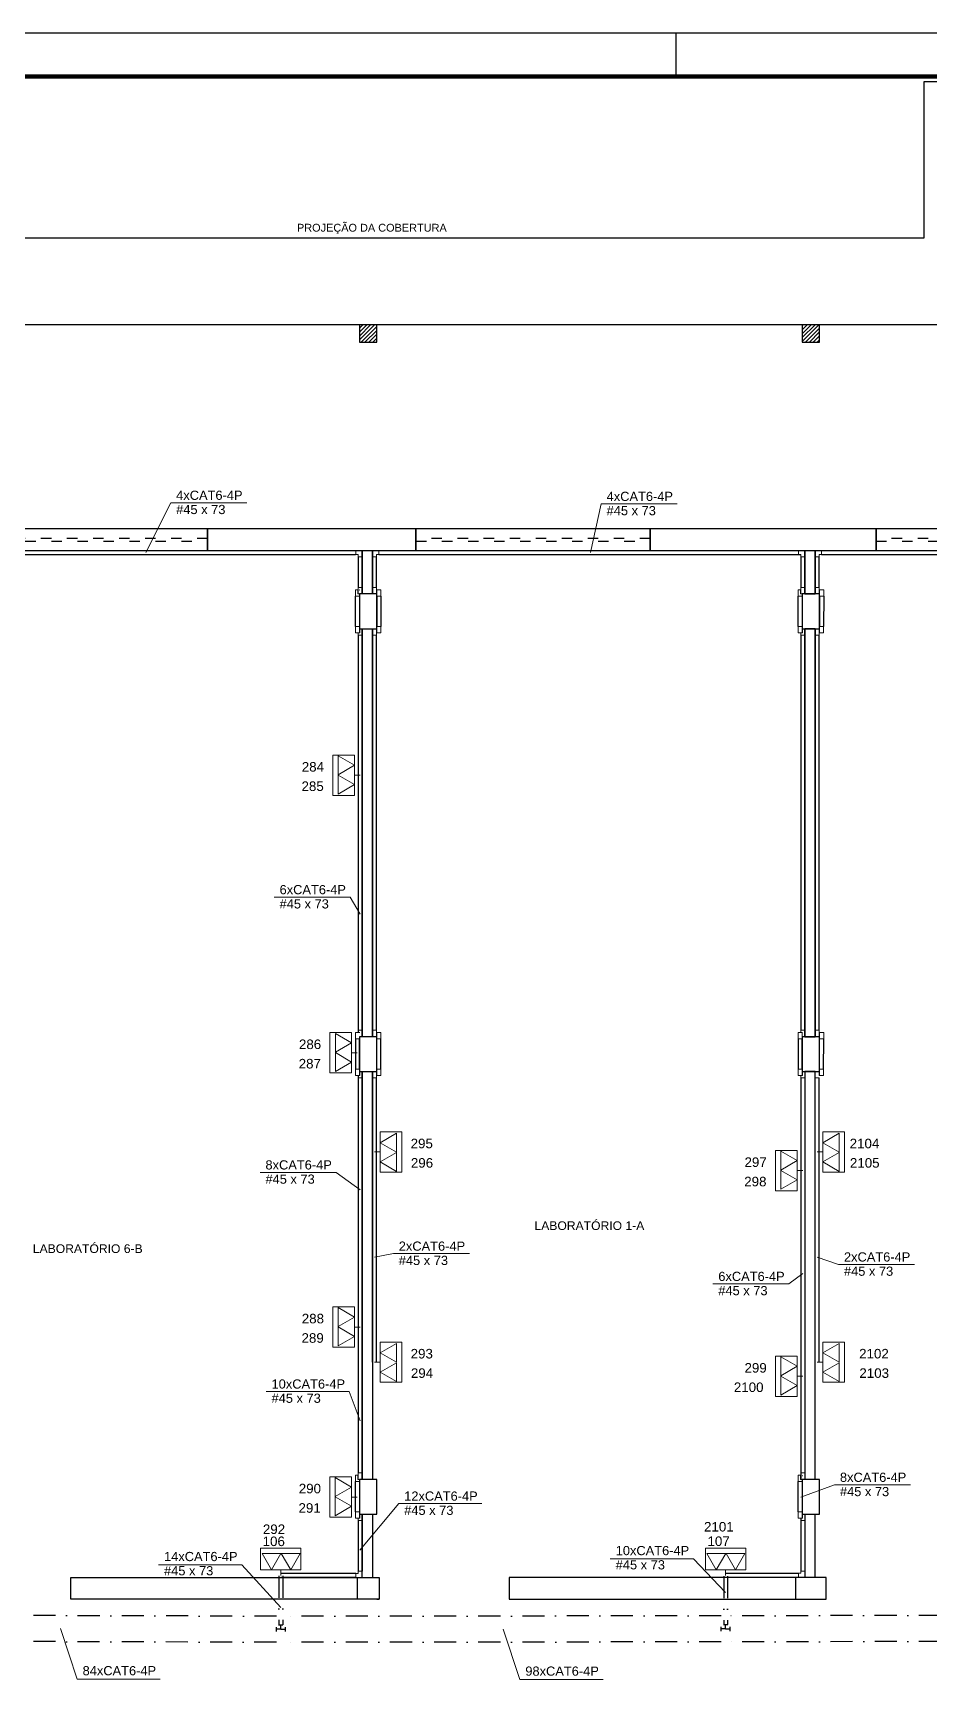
# Model space of a CAD drawing. Header units: millimetres. Extents: x 55 to 8505, y 218 to 3188.
# Drawn here: x 3139 to 4171, y 1291 to 3188 of the extents above; entities that cross this region are included whole.
import ezdxf

# ---------------------------------------------------------------- set-up
doc = ezdxf.new("R2010")
doc.units = ezdxf.units.MM
doc.linetypes.add('ACAD_ISO03W100', pattern=[30, 12, -18])
doc.linetypes.add('DASHDOT', pattern=[25.4, 12.7, -6.35, 0, -6.35])
doc.layers.add('ARQ', color=8, linetype='Continuous')
doc.layers.add('LEGENDA', color=7, linetype='Continuous')
for name, color, linetype, lineweight in [('CE-Condutos', 6, 'Continuous', 30), ('CE-Textos fios', 7, 'Continuous', 20), ('CE-Textos pontos', 5, 'Continuous', 20), ('EL-Condutos', 4, 'Continuous', 30), ('M-Condutos', 6, 'Continuous', 30), ('M-Textos fios', 7, 'Continuous', 20), ('P-SIMBOL', 5, 'Continuous', 20)]:
    doc.layers.add(name, color=color, linetype=linetype, lineweight=lineweight)
doc.styles.add('Arial', font='Arial.ttf')
doc.styles.get("Standard").update_dxf_attribs({"font": 'Arial.ttf'})
pattern_1 = [(45, (-3890.0198, -9527.6657), (-2.245064, 2.245064), [])]

# ---------------------------------------------------------------- blocks, each defined once
blk = doc.blocks.new('A1 sem aba')
at = {"layer": 'LEGENDA'}
blk.add_line((-92.5, 58.4), (-92.5, 59.4), dxfattribs=at)
blk.add_lwpolyline([(-169, 59.4), (0, 59.4), (0, 0), (-169, 0), (-169, 59.4)], close=True, dxfattribs=at)
at = {"layer": 'LEGENDA', "const_width": 0.1}
blk.add_lwpolyline([(-1, 58.4), (-1, 1), (-166.5, 1), (-166.5, 58.4)], close=True, dxfattribs=at)
blk = doc.blocks.new('A$C5A5A13F7')
at = {"layer": 'EL-Condutos', "linetype": 'Continuous'}
for p, q in [((3047.5, 1162.6), (3047.9, 1162.6)), ((3047.5, 1158.1), (3047.9, 1158.1)), ((3067.5, 1162.6), (3067.1, 1162.6)), ((3067.5, 1158.1), (3067.1, 1158.1)), ((3577.5, 1162.6), (3577.1, 1162.6)), ((3577.5, 1158.1), (3577.1, 1158.1)), ((3047.9, 1117.9), (3047.5, 1117.9)), ((3047.9, 1113.4), (3047.5, 1113.4)), ((3067.1, 1113.4), (3067.5, 1113.4)), ((3577.1, 1113.4), (3577.5, 1113.4)), ((3067.5, 652.6), (3067.1, 652.6)), ((3067.5, 648.1), (3067.1, 648.1)), ((3557.5, 652.6), (3557.9, 652.6)), ((3557.5, 648.1), (3557.9, 648.1)), ((3577.5, 652.6), (3577.1, 652.6)), ((3577.5, 648.1), (3577.1, 648.1)), ((3067.1, 607.9), (3067.5, 607.9)), ((3067.1, 603.4), (3067.5, 603.4)), ((3557.5, 142.6), (3557.9, 142.6)), ((3557.5, 138.1), (3557.9, 138.1)), ((3557.9, 97.9), (3557.5, 97.9)), ((3557.9, 93.4), (3557.5, 93.4))]:
    blk.add_line(p, q, dxfattribs=at)
at = {"layer": 'EL-Condutos', "color": 6, "linetype": 'Continuous'}
for p, q in [((3042.9, 1120.7), (3042.8, 1155.4)), ((3552.9, 1120.7), (3552.8, 1155.4))]:
    blk.add_line(p, q, dxfattribs=at)
for points in [[(3047.5, 1155.4), (3047.5, 1120.7)], [(3067.5, 1155.4), (3067.5, 1120.7)], [(3072.2, 1155.4), (3072.1, 1120.7)], [(3557.5, 1155.4), (3557.5, 1120.7)], [(3577.5, 1155.4), (3577.5, 1120.7)], [(3582.2, 1155.4), (3582.1, 1120.7)], [(3042.8, 645.4), (3042.9, 610.7)], [(3047.5, 610.7), (3047.5, 645.4)], [(3067.5, 610.7), (3067.5, 645.4)], [(3072.1, 610.7), (3072.2, 645.4)], [(3552.8, 645.4), (3552.9, 610.7)], [(3557.5, 610.7), (3557.5, 645.4)], [(3577.5, 610.7), (3577.5, 645.4)], [(3582.1, 610.7), (3582.2, 645.4)], [(3042.9, 100.7), (3042.9, 135.4)], [(3047.5, 135.4), (3047.5, 100.7)], [(3552.9, 100.7), (3552.9, 135.4)], [(3557.5, 135.4), (3557.5, 100.7)]]:
    blk.add_lwpolyline(points, dxfattribs=at)
at = {"layer": 'P-SIMBOL'}
for points in [[(3047.5, 1155.4), (3042.8, 1155.4), (3042.8, 1162.7), (3045.9, 1162.7)], [(3045.9, 1158), (3045.9, 1162.7), (3045.9, 1165.4), (3050.5, 1165.4), (3050.5, 1158), (3045.5, 1158), (3045.5, 1162.7)], [(3047.5, 1158), (3047.5, 1155.4)], [(3067.1, 1158), (3067.1, 1162.7), (3067.1, 1165.4), (3062.5, 1165.4), (3062.5, 1158), (3067.5, 1158), (3067.5, 1162.7)], [(3067.5, 1155.4), (3072.2, 1155.4), (3072.2, 1162.7), (3067.1, 1162.7)], [(3067.5, 1155.4), (3067.5, 1158)], [(3557.5, 1155.4), (3552.8, 1155.4), (3552.8, 1162.7), (3555.9, 1162.7)], [(3555.9, 1158), (3555.9, 1162.7), (3555.9, 1165.4), (3560.5, 1165.4), (3560.5, 1158), (3555.5, 1158), (3555.5, 1162.7)], [(3557.5, 1158), (3557.5, 1155.4)], [(3577.1, 1158), (3577.1, 1162.7), (3577.1, 1165.4), (3572.5, 1165.4), (3572.5, 1158), (3577.5, 1158), (3577.5, 1162.7)], [(3577.5, 1155.4), (3582.2, 1155.4), (3582.2, 1162.7), (3577.1, 1162.7)], [(3577.5, 1155.4), (3577.5, 1158)], [(3047.5, 1113.3), (3047.5, 1118), (3047.5, 1120.7), (3042.9, 1120.7), (3042.9, 1113.3), (3047.9, 1113.3), (3047.9, 1118)], [(3067.5, 1113.3), (3067.5, 1118), (3067.5, 1120.7), (3072.1, 1120.7), (3072.1, 1113.3), (3067.1, 1113.3), (3067.1, 1118)], [(3557.5, 1113.3), (3557.5, 1118), (3557.5, 1120.7), (3552.9, 1120.7), (3552.9, 1113.3), (3557.9, 1113.3), (3557.9, 1118)], [(3577.5, 1113.3), (3577.5, 1118), (3577.5, 1120.7), (3582.1, 1120.7), (3582.1, 1113.3), (3577.1, 1113.3), (3577.1, 1118)], [(3045.9, 1110.7), (3050.5, 1110.7), (3050.5, 1118), (3047.5, 1118)], [(3045.9, 1113.3), (3045.9, 1110.7)], [(3067.1, 1110.7), (3062.5, 1110.7), (3062.5, 1118), (3067.5, 1118)], [(3067.1, 1113.3), (3067.1, 1110.7)], [(3555.9, 1110.7), (3560.5, 1110.7), (3560.5, 1118), (3557.5, 1118)], [(3555.9, 1113.3), (3555.9, 1110.7)], [(3577.1, 1110.7), (3572.5, 1110.7), (3572.5, 1118), (3577.5, 1118)], [(3577.1, 1113.3), (3577.1, 1110.7)], [(3047.5, 645.4), (3042.8, 645.4), (3042.8, 652.7), (3047.9, 652.7)], [(3045.9, 652.7), (3045.9, 652.7), (3045.9, 655.4), (3050.5, 655.4), (3050.5, 648)], [(3047.5, 648), (3047.5, 645.4)], [(3067.1, 648), (3067.1, 652.7), (3067.1, 655.4), (3062.5, 655.4), (3062.5, 648), (3067.5, 648), (3067.5, 652.7)], [(3067.5, 645.4), (3072.2, 645.4), (3072.2, 652.7), (3067.1, 652.7)], [(3557.5, 645.4), (3552.8, 645.4), (3552.8, 652.7), (3557.9, 652.7)], [(3555.9, 652.7), (3555.9, 652.7), (3555.9, 655.4), (3560.5, 655.4), (3560.5, 648)], [(3557.9, 648), (3557.5, 648), (3557.5, 652.7)], [(3557.5, 648), (3557.5, 645.4)], [(3577.1, 648), (3577.1, 652.7), (3577.1, 655.4), (3572.5, 655.4), (3572.5, 648), (3577.5, 648), (3577.5, 652.7)], [(3577.5, 645.4), (3582.2, 645.4), (3582.2, 652.7), (3577.1, 652.7)], [(3047.5, 603.3), (3047.5, 608), (3047.5, 610.7), (3042.9, 610.7), (3042.9, 603.3), (3047.9, 603.3), (3047.9, 608)], [(3045.9, 600.7), (3050.5, 600.7), (3050.5, 608), (3047.5, 608)], [(3067.1, 600.7), (3062.5, 600.7), (3062.5, 608), (3067.5, 608)], [(3067.5, 603.3), (3067.5, 608), (3067.5, 610.7), (3072.1, 610.7), (3072.1, 603.3), (3067.1, 603.3), (3067.1, 608)], [(3557.5, 603.3), (3557.5, 608), (3557.5, 610.7), (3552.9, 610.7), (3552.9, 603.3), (3557.9, 603.3), (3557.9, 608)], [(3555.9, 600.7), (3560.5, 600.7), (3560.5, 608), (3557.5, 608)], [(3577.1, 600.7), (3572.5, 600.7), (3572.5, 608), (3577.5, 608)], [(3577.5, 603.3), (3577.5, 608), (3577.5, 610.7), (3582.1, 610.7), (3582.1, 603.3), (3577.1, 603.3), (3577.1, 608)], [(3045.9, 603.3), (3045.9, 600.7)], [(3067.1, 603.3), (3067.1, 600.7)], [(3555.9, 603.3), (3555.9, 600.7)], [(3047.5, 135.4), (3042.8, 135.4), (3042.8, 142.7), (3045.9, 142.7)], [(3045.9, 138), (3045.9, 142.7), (3045.9, 145.4), (3050.5, 145.4), (3050.5, 138), (3045.5, 138), (3045.5, 142.7)], [(3047.5, 138), (3047.5, 135.4)], [(3557.5, 135.4), (3552.8, 135.4), (3552.8, 142.7), (3555.9, 142.7)], [(3555.9, 138), (3555.9, 142.7), (3555.9, 145.4), (3560.5, 145.4), (3560.5, 138), (3555.5, 138), (3555.5, 142.7)], [(3557.5, 138), (3557.5, 135.4)], [(3047.5, 93.3), (3047.5, 98), (3047.5, 100.7), (3042.9, 100.7), (3042.9, 93.3), (3047.9, 93.3), (3047.9, 98)], [(3045.9, 90.7), (3050.5, 90.7), (3050.5, 98), (3047.5, 98)], [(3557.5, 93.3), (3557.5, 98), (3557.5, 100.7), (3552.9, 100.7), (3552.9, 93.3), (3557.9, 93.3), (3557.9, 98)], [(3555.9, 90.7), (3560.5, 90.7), (3560.5, 98), (3557.5, 98)], [(3045.9, 93.3), (3045.9, 90.7)], [(3555.9, 93.3), (3555.9, 90.7)]]:
    blk.add_lwpolyline(points, dxfattribs=at)

msp = doc.modelspace()

# ---------------------------------------------------------------- hatches: boundary and pattern name
at = {"layer": 'ARQ'}
h = msp.add_hatch(dxfattribs=at)
h.set_pattern_fill('ANSI31', color=8, style=0)
h.set_pattern_definition(pattern_1)
h.paths.add_polyline_path([(3515.056, 2831.828), (3535.056, 2831.828), (3535.056, 2851.828), (3515.056, 2851.828)])
h = msp.add_hatch(dxfattribs=at)
h.set_pattern_fill('ANSI31', color=8, style=0)
h.set_pattern_definition(pattern_1)
h.paths.add_polyline_path([(4025.055, 2831.828), (4045.055, 2831.828), (4045.055, 2851.828), (4025.055, 2851.828)])

# ---------------------------------------------------------------- linework, layer by layer
at = {"layer": 'ARQ', "color": 8}
msp.add_line((6890.555, 2851.828), (832.555, 2851.828), dxfattribs=at)
at = {"layer": 'ARQ', "color": 8, "linetype": 'Continuous'}
for p, q in [((3518.055, 1408.828), (3518.055, 1481.828)), ((3530.055, 1481.828), (3530.055, 1408.828)), ((4028.055, 1481.828), (4028.055, 1408.828)), ((4040.055, 1408.828), (4040.055, 1481.828)), ((3182.555, 1383.828), (3182.555, 1408.828)), ((3182.555, 1408.828), (3537.555, 1408.828)), ((3537.555, 1408.828), (3537.555, 1383.828)), ((4052.555, 1408.828), (3687.555, 1408.828)), ((3687.555, 1408.828), (3687.555, 1383.828)), ((4052.555, 1383.828), (4052.555, 1408.828)), ((3537.555, 1383.828), (3182.555, 1383.828)), ((3687.555, 1383.828), (4052.555, 1383.828))]:
    msp.add_line(p, q, dxfattribs=at)
at = {"layer": 'ARQ', "color": 8}
msp.add_lwpolyline([(6890.555, 2606.828), (6890.555, 2851.828), (6890.555, 2951.828), (5550.055, 2951.828), (5550.055, 3131.828), (4165.055, 3131.828), (4165.055, 2951.828), (1642.555, 2951.828, 0), (1642.555, 2951.828), (1642.555, 3076.828, 0), (1642.555, 3076.828), (387.555, 3076.828), (387.555, 2616.828)], format="xyb", dxfattribs=at)
for points in [[(4725.055, 2851.828), (1592.555, 2851.828)], [(3518.055, 1521.828), (3518.055, 1991.828), (3530.055, 1991.828), (3530.055, 1521.828)], [(4040.055, 1521.828), (4040.055, 1991.828), (4028.055, 1991.828), (4028.055, 1521.828)], [(3518.055, 1408.828), (3518.055, 1481.828)], [(3530.055, 1481.828), (3530.055, 1408.828)], [(4028.055, 1481.828), (4028.055, 1408.828)], [(4040.055, 1408.828), (4040.055, 1481.828)], [(3512.555, 1383.828), (3512.555, 1408.828)], [(4017.555, 1383.828), (4017.555, 1408.828)]]:
    msp.add_lwpolyline(points, dxfattribs=at)
at = {"layer": 'ARQ', "color": 8, "linetype": 'Continuous'}
for points in [[(3515.056, 2831.828), (3535.056, 2831.828), (3535.056, 2851.828), (3515.056, 2851.828), (3515.056, 2831.828)], [(4025.055, 2831.828), (4045.055, 2831.828), (4045.055, 2851.828), (4025.055, 2851.828), (4025.055, 2831.828)], [(3530.055, 2541.828), (3530.055, 2591.828), (3580.055, 2591.828), (3580.055, 2616.828), (3340.055, 2616.828), (3340.055, 2591.828), (3518.055, 2591.828), (3518.055, 2541.828)], [(3515.056, 2501.828), (3535.056, 2501.828), (3535.056, 2541.828), (3515.056, 2541.828), (3515.056, 2501.828)], [(4025.055, 2501.828), (4045.055, 2501.828), (4045.055, 2541.828), (4025.055, 2541.828), (4025.055, 2501.828)], [(3518.055, 2501.828), (3530.055, 2501.828), (3530.055, 2031.828), (3518.055, 2031.828), (3518.055, 2501.828)], [(3515.056, 1991.828), (3535.056, 1991.828), (3535.056, 2031.828), (3515.056, 2031.828), (3515.056, 1991.828)], [(4025.055, 1991.828), (4045.055, 1991.828), (4045.055, 2031.828), (4025.055, 2031.828), (4025.055, 1991.828)], [(3518.055, 1521.828), (3518.055, 1991.828)], [(3530.055, 1991.828), (3530.055, 1521.828)], [(4040.055, 1521.828), (4040.055, 1991.828), (4028.055, 1991.828), (4028.055, 1521.828)], [(3515.056, 1481.828), (3535.056, 1481.828), (3535.056, 1521.828), (3515.056, 1521.828), (3515.056, 1481.828)], [(4025.055, 1481.828), (4045.055, 1481.828), (4045.055, 1521.828), (4025.055, 1521.828), (4025.055, 1481.828)], [(3535.055, 1383.828), (3537.555, 1383.828)]]:
    msp.add_lwpolyline(points, dxfattribs=at)
at = {"layer": 'ARQ', "color": 8}
for points in [[(3070.055, 2591.828), (3340.055, 2591.828), (3340.055, 2616.828), (3070.055, 2616.828)], [(3580.055, 2591.828), (3850.055, 2591.828), (3850.055, 2616.828), (3580.055, 2616.828)], [(4110.055, 2591.828), (4380.055, 2591.828), (4380.055, 2616.828), (4110.055, 2616.828)], [(3518.055, 2591.828), (3530.055, 2591.828), (3530.055, 2541.828), (3518.055, 2541.828)], [(4028.055, 2591.828), (4040.055, 2591.828), (4040.055, 2541.828), (4028.055, 2541.828)], [(3518.055, 2501.828), (3530.055, 2501.828), (3530.055, 2031.828), (3518.055, 2031.828)], [(4028.055, 2501.828), (4040.055, 2501.828), (4040.055, 2031.828), (4028.055, 2031.828)], [(4040.055, 2501.828), (4028.055, 2501.828), (4028.055, 2031.828), (4040.055, 2031.828)]]:
    msp.add_lwpolyline(points, close=True, dxfattribs=at)
at = {"layer": 'ARQ', "color": 8, "linetype": 'ACAD_ISO03W100'}
for points in [[(3070.055, 2602.828), (3340.055, 2602.828), (3340.055, 2605.828), (3070.055, 2605.828)], [(3580.055, 2602.828), (3850.055, 2602.828), (3850.055, 2605.828), (3580.055, 2605.828)], [(4110.055, 2602.828), (4380.055, 2602.828), (4380.055, 2605.828), (4110.055, 2605.828)]]:
    msp.add_lwpolyline(points, close=True, dxfattribs=at)
at = {"layer": 'ARQ', "color": 8, "linetype": 'Continuous'}
for points in [[(4110.055, 2616.828), (3850.055, 2616.828), (3850.055, 2591.828), (4028.055, 2591.828), (4028.055, 2541.828), (4040.055, 2541.828), (4040.055, 2591.828), (4110.055, 2591.828)], [(4040.055, 2501.828), (4028.055, 2501.828), (4028.055, 2031.828), (4040.055, 2031.828)]]:
    msp.add_lwpolyline(points, close=True, dxfattribs=at)
at = {"layer": 'CE-Condutos', "linetype": 'Continuous'}
for p, q in [((3027.29, 2587.328), (3510.32, 2587.328)), ((3027.325, 2591.828), (3510.285, 2591.828)), ((3513.555, 2584.593), (3513.555, 2549.218)), ((3518.055, 2584.558), (3518.055, 2541.828)), ((3530.055, 2541.828), (3530.055, 2584.558)), ((3534.555, 2549.218), (3534.555, 2584.593)), ((3537.291, 2587.316), (4022.82, 2587.328)), ((3537.325, 2591.847), (4022.785, 2591.828)), ((4023.555, 2584.593), (4023.555, 2549.218)), ((4028.055, 2584.558), (4028.055, 2541.828)), ((4040.055, 2541.828), (4040.055, 2584.548)), ((4044.425, 2549.218), (4044.418, 2584.601)), ((4047.3, 2587.328), (4532.82, 2587.328)), ((4047.315, 2591.828), (4532.785, 2591.828)), ((3513.555, 2494.493), (3513.555, 2332.928)), ((3518.055, 2501.828), (3518.055, 2332.928)), ((3530.055, 2031.828), (3530.055, 2501.828)), ((3534.555, 2039.218), (3534.555, 2494.493)), ((4023.555, 2494.493), (4023.555, 2039.218)), ((4028.055, 2501.828), (4028.055, 2031.828)), ((4040.055, 2031.828), (4040.055, 2501.828)), ((4044.527, 2039.218), (4044.436, 2494.493)), ((3513.555, 2332.928), (3513.555, 2036.548)), ((3518.055, 2332.928), (3518.055, 2031.828)), ((3513.555, 1987.108), (3513.555, 1697.288)), ((3518.055, 1991.828), (3518.055, 1697.288)), ((3530.055, 1898.988), (3530.055, 1991.828)), ((3534.555, 1898.988), (3534.555, 1984.493)), ((4023.555, 1984.493), (4023.555, 1877.508)), ((4028.055, 1991.828), (4028.055, 1877.508)), ((4040.055, 1898.978), (4040.055, 1991.828)), ((4044.555, 1898.998), (4044.538, 1984.493)), ((3530.055, 1656.868), (3530.055, 1898.988)), ((3534.555, 1656.868), (3534.555, 1898.988)), ((4040.055, 1656.868), (4040.055, 1898.988)), ((4044.555, 1656.868), (4044.555, 1898.988)), ((4023.555, 1877.508), (4023.555, 1640.558)), ((4028.055, 1877.508), (4028.055, 1640.558)), ((3513.555, 1697.288), (3513.555, 1529.218)), ((3518.055, 1697.288), (3518.055, 1521.828)), ((4023.555, 1640.558), (4023.555, 1521.828)), ((4028.055, 1640.558), (4028.055, 1521.828)), ((3518.055, 1481.148), (3518.055, 1416.098)), ((4028.055, 1481.828), (4028.055, 1416.217)), ((3513.555, 1474.493), (3513.555, 1416.064)), ((4023.555, 1477.108), (4023.555, 1416.183)), ((3510.819, 1413.332), (3424.295, 1413.328)), ((3510.786, 1408.824), (3424.295, 1408.828)), ((4020.769, 1413.447), (3936.745, 1413.447)), ((4020.736, 1408.962), (3936.745, 1408.947))]:
    msp.add_line(p, q, dxfattribs=at)
at = {"layer": 'CE-Textos fios'}
for p, q in [((3268.805, 2589.578), (3297.595, 2646.948)), ((3297.595, 2646.948), (3385.255, 2646.948)), ((3297.595, 2646.948), (3385.255, 2646.948)), ((3781.305, 2589.578), (3793.465, 2645.648)), ((3793.465, 2645.648), (3881.12, 2645.648)), ((3793.465, 2645.648), (3881.12, 2645.648)), ((3504.36, 2192.603), (3416.705, 2192.603)), ((3504.36, 2192.603), (3416.705, 2192.603)), ((3515.805, 2173.108), (3504.36, 2192.603)), ((3488.09, 1875.518), (3400.435, 1875.518)), ((3488.09, 1875.518), (3400.435, 1875.518)), ((3515.805, 1855.288), (3488.09, 1875.518)), ((3532.305, 1777.928), (3554.01, 1781.88)), ((3554.01, 1781.88), (3641.665, 1781.88)), ((3554.01, 1781.88), (3641.665, 1781.88)), ((4042.305, 1777.928), (4066.875, 1769.465)), ((4066.875, 1769.465), (4154.53, 1769.465)), ((4066.875, 1769.465), (4154.53, 1769.465)), ((4009.765, 1747.054), (3922.105, 1747.054)), ((4009.765, 1747.054), (3922.105, 1747.054)), ((4025.805, 1759.033), (4009.765, 1747.054)), ((3503.2, 1623.115), (3407.445, 1623.115)), ((3503.2, 1623.115), (3407.445, 1623.115)), ((3515.805, 1589.218), (3503.2, 1623.115)), ((4023.3, 1501.419), (4062.205, 1515.582)), ((4062.205, 1515.582), (4149.865, 1515.582)), ((4062.205, 1515.582), (4149.865, 1515.582)), ((3515.305, 1440.114), (3560.23, 1493.947)), ((3560.23, 1493.947), (3655.985, 1493.947)), ((3560.23, 1493.947), (3655.985, 1493.947))]:
    msp.add_line(p, q, dxfattribs=at)
at = {"layer": 'CE-Textos pontos'}
for p, q in [((3518.175, 2591.878), (3510.785, 2591.913)), ((3510.82, 2587.278), (3510.785, 2591.913)), ((3513.435, 2587.278), (3510.82, 2587.278)), ((3513.435, 2587.278), (3513.435, 2584.593)), ((3513.435, 2584.593), (3518.14, 2584.558)), ((3518.175, 2591.878), (3518.14, 2584.558)), ((3530.005, 2591.948), (3529.97, 2584.558)), ((3534.605, 2584.593), (3529.97, 2584.558)), ((3530.005, 2591.948), (3537.325, 2591.913)), ((3534.605, 2587.208), (3534.605, 2584.593)), ((3534.605, 2587.208), (3537.29, 2587.208)), ((3537.29, 2587.208), (3537.325, 2591.913)), ((4028.175, 2591.878), (4020.785, 2591.913)), ((4020.82, 2587.278), (4020.785, 2591.913)), ((4023.435, 2587.278), (4020.82, 2587.278)), ((4023.435, 2587.278), (4023.435, 2584.593)), ((4023.435, 2584.593), (4028.14, 2584.558)), ((4028.175, 2591.878), (4028.14, 2584.558)), ((4040, 2591.938), (4039.99, 2584.548)), ((4044.62, 2584.603), (4039.99, 2584.548)), ((4040, 2591.938), (4047.315, 2591.928)), ((4044.61, 2587.218), (4047.3, 2587.228)), ((4044.61, 2587.218), (4044.62, 2584.603)), ((4047.3, 2587.228), (4047.315, 2591.928)), ((3510.82, 1413.447), (3510.785, 1408.745)), ((3518.105, 1408.709), (3510.785, 1408.745)), ((3513.505, 1413.447), (3510.82, 1413.447)), ((3513.505, 1416.063), (3518.14, 1416.099)), ((3513.505, 1413.447), (3513.505, 1416.063)), ((3518.105, 1408.709), (3518.14, 1416.099)), ((4020.77, 1413.566), (4020.735, 1408.863)), ((4028.055, 1408.828), (4020.735, 1408.863)), ((4023.455, 1413.566), (4020.77, 1413.566)), ((4023.455, 1416.182), (4028.09, 1416.217)), ((4023.455, 1413.566), (4023.455, 1416.182)), ((4028.055, 1408.828), (4028.09, 1416.217))]:
    msp.add_line(p, q, dxfattribs=at)
at = {"layer": 'M-Condutos', "linetype": 'DASHDOT', "ltscale": 2}
for p, q in [((3422.045, 1410.725), (3422.045, 1354.113)), ((3426.545, 1410.725), (3426.545, 1354.113)), ((3934.545, 1410.429), (3934.545, 1354.6)), ((3939.045, 1410.429), (3939.045, 1354.6)), ((3419.34, 1364.128), (2921.84, 1365.558)), ((3931.78, 1364.595), (3429.28, 1364.118)), ((4439.265, 1365.563), (3941.765, 1364.609)), ((3419.25, 1334.128), (2921.75, 1335.559)), ((3931.81, 1334.595), (3429.31, 1334.118)), ((4439.325, 1335.563), (3941.825, 1334.609))]:
    msp.add_line(p, q, dxfattribs=at)
at = {"layer": 'M-Condutos', "linetype": 'Continuous'}
for p, q in [((3419.29, 1346.628), (3419.3, 1351.628)), ((3424.295, 1349.113), (3419.295, 1349.128)), ((3421.795, 1354.113), (3426.795, 1354.113)), ((3424.295, 1349.113), (3424.295, 1354.113)), ((3424.295, 1349.113), (3429.295, 1349.118)), ((3429.295, 1351.618), (3429.295, 1346.618)), ((3931.795, 1347.095), (3931.795, 1352.095)), ((3936.795, 1349.6), (3931.795, 1349.595)), ((3934.295, 1354.6), (3939.295, 1354.6)), ((3936.795, 1349.6), (3936.795, 1354.6)), ((3936.795, 1349.6), (3941.795, 1349.609)), ((3941.79, 1352.109), (3941.8, 1347.109))]:
    msp.add_line(p, q, dxfattribs=at)
at = {"layer": 'M-Textos fios'}
for p, q in [((3379.365, 1423.252), (3283.61, 1423.252)), ((3379.365, 1423.252), (3283.61, 1423.252)), ((3424.295, 1374.096), (3379.365, 1423.252)), ((3899.65, 1430.116), (3803.895, 1430.116)), ((3899.65, 1430.116), (3803.895, 1430.116)), ((3936.745, 1391.458), (3899.65, 1430.116)), ((3170.545, 1349.843), (3189.825, 1291.729)), ((3680.545, 1349.357), (3699.825, 1291.243)), ((3189.825, 1291.729), (3285.585, 1291.729)), ((3189.825, 1291.729), (3285.585, 1291.729)), ((3699.825, 1291.243), (3795.585, 1291.243)), ((3699.825, 1291.243), (3795.585, 1291.243))]:
    msp.add_line(p, q, dxfattribs=at)
at = {"layer": 'P-SIMBOL', "color": 1}
for p, q in [((3484.255, 2322.228), (3484.255, 2356.128)), ((3496.755, 2356.128), (3484.255, 2356.128)), ((3490.505, 2355.278), (3509.255, 2344.428)), ((3490.505, 2333.578), (3490.505, 2355.278)), ((3496.755, 2356.128), (3509.255, 2356.128)), ((3509.255, 2322.228), (3509.255, 2356.128)), ((3509.255, 2344.428), (3490.505, 2333.578)), ((3484.255, 2322.228), (3484.255, 2309.728)), ((3490.505, 2333.078), (3509.255, 2322.228)), ((3490.505, 2311.378), (3490.505, 2333.078)), ((3509.255, 2322.228), (3490.505, 2311.378)), ((3509.255, 2332.928), (3515.805, 2332.928)), ((3509.255, 2322.228), (3509.255, 2309.728)), ((3496.755, 2309.728), (3484.255, 2309.728)), ((3496.755, 2309.728), (3509.255, 2309.728)), ((3480.98, 2002.588), (3480.98, 2036.488)), ((3493.48, 2036.488), (3480.98, 2036.488)), ((3487.23, 2035.638), (3505.98, 2024.788)), ((3487.23, 2013.938), (3487.23, 2035.638)), ((3493.48, 2036.488), (3505.98, 2036.488)), ((3505.98, 2002.588), (3505.98, 2036.488)), ((3505.98, 2024.788), (3487.23, 2013.938)), ((3487.23, 2013.438), (3505.98, 2002.588)), ((3487.23, 1991.738), (3487.23, 2013.438)), ((3505.98, 2013.288), (3512.53, 2013.288)), ((3480.98, 2002.588), (3480.98, 1990.088)), ((3505.98, 2002.588), (3487.23, 1991.738)), ((3505.98, 2002.588), (3505.98, 1990.088)), ((3493.48, 1990.088), (3480.98, 1990.088)), ((3493.48, 1990.088), (3505.98, 1990.088)), ((3538.855, 1909.688), (3538.855, 1922.188)), ((3551.355, 1922.188), (3538.855, 1922.188)), ((3538.855, 1909.688), (3557.605, 1920.538)), ((3551.355, 1922.188), (3563.855, 1922.188)), ((3557.605, 1920.538), (3557.605, 1898.838)), ((3563.855, 1909.688), (3563.855, 1922.188)), ((4048.855, 1909.688), (4048.855, 1922.188)), ((4061.355, 1922.188), (4048.855, 1922.188)), ((4048.855, 1909.688), (4067.605, 1920.538)), ((4061.355, 1922.188), (4073.855, 1922.188)), ((4067.605, 1920.538), (4067.605, 1898.838)), ((4073.855, 1909.688), (4073.855, 1922.188)), ((3538.855, 1898.988), (3532.305, 1898.988)), ((3538.855, 1909.688), (3538.855, 1875.788)), ((3557.605, 1898.838), (3538.855, 1909.688)), ((3538.855, 1887.488), (3557.605, 1898.338)), ((3557.605, 1898.338), (3557.605, 1876.638)), ((3563.855, 1909.688), (3563.855, 1875.788)), ((3994.255, 1866.808), (3994.255, 1900.708)), ((4006.755, 1900.708), (3994.255, 1900.708)), ((4000.505, 1899.858), (4019.255, 1889.008)), ((4000.505, 1878.158), (4000.505, 1899.858)), ((4006.755, 1900.708), (4019.255, 1900.708)), ((4019.255, 1866.808), (4019.255, 1900.708)), ((4048.855, 1898.988), (4042.305, 1898.988)), ((4048.855, 1909.688), (4048.855, 1875.788)), ((4067.605, 1898.838), (4048.855, 1909.688)), ((4048.855, 1887.488), (4067.605, 1898.338)), ((4067.605, 1898.338), (4067.605, 1876.638)), ((4073.855, 1909.688), (4073.855, 1875.788)), ((3557.605, 1876.638), (3538.855, 1887.488)), ((4019.255, 1889.008), (4000.505, 1878.158)), ((4067.605, 1876.638), (4048.855, 1887.488)), ((3551.355, 1875.788), (3538.855, 1875.788)), ((3551.355, 1875.788), (3563.855, 1875.788)), ((3994.255, 1866.808), (3994.255, 1854.308)), ((4000.505, 1877.658), (4019.255, 1866.808)), ((4000.505, 1855.958), (4000.505, 1877.658)), ((4019.255, 1866.808), (4000.505, 1855.958)), ((4019.255, 1877.508), (4025.805, 1877.508)), ((4019.255, 1866.808), (4019.255, 1854.308)), ((4061.355, 1875.788), (4048.855, 1875.788)), ((4061.355, 1875.788), (4073.855, 1875.788)), ((4006.755, 1854.308), (3994.255, 1854.308)), ((4006.755, 1854.308), (4019.255, 1854.308)), ((3484.255, 1686.588), (3484.255, 1720.488)), ((3496.755, 1720.488), (3484.255, 1720.488)), ((3490.505, 1719.638), (3509.255, 1708.788)), ((3490.505, 1697.938), (3490.505, 1719.638)), ((3509.255, 1708.788), (3490.505, 1697.938)), ((3496.755, 1720.488), (3509.255, 1720.488)), ((3509.255, 1686.588), (3509.255, 1720.488)), ((3490.505, 1697.438), (3509.255, 1686.588)), ((3490.505, 1675.738), (3490.505, 1697.438)), ((3509.255, 1697.288), (3515.805, 1697.288)), ((3484.255, 1686.588), (3484.255, 1674.088)), ((3496.755, 1674.088), (3484.255, 1674.088)), ((3509.255, 1686.588), (3490.505, 1675.738)), ((3496.755, 1674.088), (3509.255, 1674.088)), ((3509.255, 1686.588), (3509.255, 1674.088)), ((3538.855, 1667.568), (3538.855, 1680.068)), ((3551.355, 1680.068), (3538.855, 1680.068)), ((3538.855, 1667.568), (3557.605, 1678.418)), ((3551.355, 1680.068), (3563.855, 1680.068)), ((3557.605, 1678.418), (3557.605, 1656.718)), ((3563.855, 1667.568), (3563.855, 1680.068)), ((4048.855, 1667.568), (4048.855, 1680.068)), ((4061.355, 1680.068), (4048.855, 1680.068)), ((4048.855, 1667.568), (4067.605, 1678.418)), ((4061.355, 1680.068), (4073.855, 1680.068)), ((4067.605, 1678.418), (4067.605, 1656.718)), ((4073.855, 1667.568), (4073.855, 1680.068)), ((3538.855, 1656.868), (3532.305, 1656.868)), ((3538.855, 1667.568), (3538.855, 1633.668)), ((3557.605, 1656.718), (3538.855, 1667.568)), ((3538.855, 1645.368), (3557.605, 1656.218)), ((3557.605, 1656.218), (3557.605, 1634.518)), ((3563.855, 1667.568), (3563.855, 1633.668)), ((3994.255, 1629.858), (3994.255, 1663.758)), ((4006.755, 1663.758), (3994.255, 1663.758)), ((4000.505, 1662.908), (4019.255, 1652.058)), ((4000.505, 1641.208), (4000.505, 1662.908)), ((4019.255, 1652.058), (4000.505, 1641.208)), ((4006.755, 1663.758), (4019.255, 1663.758)), ((4019.255, 1629.858), (4019.255, 1663.758)), ((4048.855, 1656.868), (4042.305, 1656.868)), ((4048.855, 1667.568), (4048.855, 1633.668)), ((4067.605, 1656.718), (4048.855, 1667.568)), ((4048.855, 1645.368), (4067.605, 1656.218)), ((4067.605, 1656.218), (4067.605, 1634.518)), ((4073.855, 1667.568), (4073.855, 1633.668)), ((3557.605, 1634.518), (3538.855, 1645.368)), ((3551.355, 1633.668), (3538.855, 1633.668)), ((3551.355, 1633.668), (3563.855, 1633.668)), ((4000.505, 1640.708), (4019.255, 1629.858)), ((4000.505, 1619.008), (4000.505, 1640.708)), ((4019.255, 1640.558), (4025.805, 1640.558)), ((4067.605, 1634.518), (4048.855, 1645.368)), ((4061.355, 1633.668), (4048.855, 1633.668)), ((4061.355, 1633.668), (4073.855, 1633.668)), ((3994.255, 1629.858), (3994.255, 1617.358)), ((4006.755, 1617.358), (3994.255, 1617.358)), ((4019.255, 1629.858), (4000.505, 1619.008)), ((4006.755, 1617.358), (4019.255, 1617.358)), ((4019.255, 1629.858), (4019.255, 1617.358)), ((3480.78, 1490.762), (3480.78, 1524.662)), ((3493.28, 1524.662), (3480.78, 1524.662)), ((3487.03, 1523.812), (3505.78, 1512.962)), ((3487.03, 1502.112), (3487.03, 1523.812)), ((3493.28, 1524.662), (3505.78, 1524.662)), ((3505.78, 1490.762), (3505.78, 1524.662)), ((3505.78, 1512.962), (3487.03, 1502.112)), ((3487.03, 1501.612), (3505.78, 1490.762)), ((3487.03, 1479.912), (3487.03, 1501.612)), ((3505.78, 1501.462), (3512.33, 1501.462)), ((3480.78, 1490.762), (3480.78, 1478.262)), ((3505.78, 1490.762), (3487.03, 1479.912)), ((3505.78, 1490.762), (3505.78, 1478.262)), ((3493.28, 1478.262), (3480.78, 1478.262)), ((3493.28, 1478.262), (3505.78, 1478.262)), ((3413.595, 1442.628), (3401.095, 1442.628)), ((3401.095, 1430.128), (3401.095, 1442.628)), ((3413.595, 1442.628), (3447.495, 1442.628)), ((3447.495, 1430.128), (3447.495, 1442.628)), ((3926.045, 1442.747), (3913.545, 1442.747)), ((3913.545, 1430.247), (3913.545, 1442.747)), ((3926.045, 1442.747), (3959.945, 1442.747)), ((3959.945, 1430.247), (3959.945, 1442.747)), ((3401.095, 1430.128), (3401.095, 1417.628)), ((3413.595, 1417.628), (3402.745, 1436.378)), ((3402.745, 1436.378), (3424.445, 1436.378)), ((3424.445, 1436.378), (3413.595, 1417.628)), ((3435.795, 1417.628), (3424.945, 1436.378)), ((3424.945, 1436.378), (3446.645, 1436.378)), ((3446.645, 1436.378), (3435.795, 1417.628)), ((3447.495, 1430.128), (3447.495, 1417.628)), ((3913.545, 1430.247), (3913.545, 1417.747)), ((3926.045, 1417.747), (3915.195, 1436.497)), ((3915.195, 1436.497), (3936.895, 1436.497)), ((3936.895, 1436.497), (3926.045, 1417.747)), ((3948.245, 1417.747), (3937.395, 1436.497)), ((3937.395, 1436.497), (3959.095, 1436.497)), ((3959.095, 1436.497), (3948.245, 1417.747)), ((3959.945, 1430.247), (3959.945, 1417.747)), ((3413.595, 1417.628), (3401.095, 1417.628)), ((3413.595, 1417.628), (3447.495, 1417.628)), ((3424.295, 1417.628), (3424.295, 1411.078)), ((3926.045, 1417.747), (3913.545, 1417.747)), ((3926.045, 1417.747), (3959.945, 1417.747)), ((3936.745, 1417.747), (3936.745, 1411.197))]:
    msp.add_line(p, q, dxfattribs=at)

# ---------------------------------------------------------------- block references
msp.add_blockref('A$C5A5A13F7', (467.555, 1383.828))
at = {"layer": 'LEGENDA', "xscale": 49.99999999947613, "yscale": 49.99999999947613, "zscale": 49.99999999947613}
msp.add_blockref('A1 sem aba', (8504.901, 218.18), dxfattribs=at)

# ---------------------------------------------------------------- texts
at = {"layer": 'ARQ', "color": 8, "insert": (3442.982, 2968.271), "char_height": 9, "width": 293.00013, "attachment_point": 1}
msp.add_mtext('PROJEÇÃO DA COBERTURA', dxfattribs=at)
at = {"layer": 'ARQ', "color": 8, "char_height": 10, "attachment_point": 2, "style": 'Arial'}
for s, insert, width in [('LABORATÓRIO 1-A ', (3779.858, 1819.106), 126.55525), ('LABORATÓRIO 6-B ', (3201.978, 1792.605), 126.53479)]:
    msp.add_mtext(s, dxfattribs=dict(at, insert=insert, width=width))
at = {"layer": 'CE-Textos fios', "char_height": 10.59, "attachment_point": 7, "line_spacing_factor": 0.798, "style": 'Arial'}
for s, insert, width in [('4xCAT6-4P', (3303.855, 2650.123), 114.372), ('4xCAT6-4P', (3799.705, 2648.823), 114.372), ('#45 x 73', (3303.855, 2633.723), 101.664), ('#45 x 73', (3799.705, 2632.423), 101.664), ('6xCAT6-4P', (3422.955, 2195.773), 114.372), ('#45 x 73', (3422.955, 2179.373), 101.664), ('8xCAT6-4P', (3406.705, 1878.673), 114.372), ('#45 x 73', (3406.705, 1862.273), 101.664), ('2xCAT6-4P', (3560.255, 1785.073), 114.372), ('#45 x 73', (3560.255, 1768.623), 101.664), ('#45 x 73', (4073.105, 1756.223), 101.664), ('2xCAT6-4P', (4073.105, 1772.623), 114.372), ('6xCAT6-4P', (3928.355, 1750.223), 114.372), ('#45 x 73', (3928.355, 1733.823), 101.664), ('10xCAT6-4P', (3413.705, 1626.273), 127.08), ('#45 x 73', (3413.705, 1609.873), 101.664), ('8xCAT6-4P', (4068.455, 1518.773), 114.372), ('12xCAT6-4P', (3566.505, 1497.123), 127.08), ('#45 x 73', (4068.455, 1502.323), 101.664), ('#45 x 73', (3566.505, 1480.723), 101.664)]:
    msp.add_mtext(s, dxfattribs=dict(at, insert=insert, width=width))
at = {"layer": 'CE-Textos pontos', "char_height": 11, "attachment_point": 8, "line_spacing_factor": 0.798, "style": 'Arial'}
for s, insert, width in [('284', (3461.355, 2337.053), 63.54), ('285', (3461.055, 2314.703), 63.54), ('286', (3458.08, 2017.403), 63.54), ('287', (3457.78, 1995.053), 63.54), ('295', (3586.755, 1903.103), 63.54), ('2104', (4096.755, 1903.103), 84.72), ('296', (3587.055, 1880.753), 63.54), ('297', (3971.355, 1881.603), 63.54), ('2105', (4097.055, 1880.753), 84.72), ('298', (3971.055, 1859.253), 63.54), ('288', (3461.355, 1701.403), 63.54), ('289', (3461.055, 1679.053), 63.54), ('293', (3586.755, 1660.953), 63.54), ('2102', (4107.655, 1660.953), 84.72), ('299', (3971.355, 1644.653), 63.54), ('294', (3587.055, 1638.603), 63.54), ('2100', (3963.355, 1622.303), 84.72), ('2103', (4107.955, 1638.603), 84.72), ('290', (3457.88, 1505.566), 63.54), ('291', (3457.58, 1483.216), 63.54), ('292', (3416.555, 1458.696), 63.54), ('2101', (3929.005, 1461.577), 84.72), ('106', (3416.255, 1444.803), 63.54), ('107', (3928.705, 1444.921), 63.54)]:
    msp.add_mtext(s, dxfattribs=dict(at, insert=insert, width=width))
at = {"layer": 'M-Textos fios', "char_height": 10.59, "attachment_point": 7, "line_spacing_factor": 0.798, "style": 'Arial'}
for s, insert, width in [('10xCAT6-4P', (3810.155, 1434.342), 127.08), ('14xCAT6-4P', (3289.855, 1427.49), 127.08), ('#45 x 73', (3810.155, 1417.942), 101.664), ('#45 x 73', (3289.855, 1411.09), 101.664), ('84xCAT6-4P', (3196.055, 1295.973), 127.08), ('98xCAT6-4P', (3706.055, 1295.473), 127.08)]:
    msp.add_mtext(s, dxfattribs=dict(at, insert=insert, width=width))

doc.saveas('drawing.dxf')
